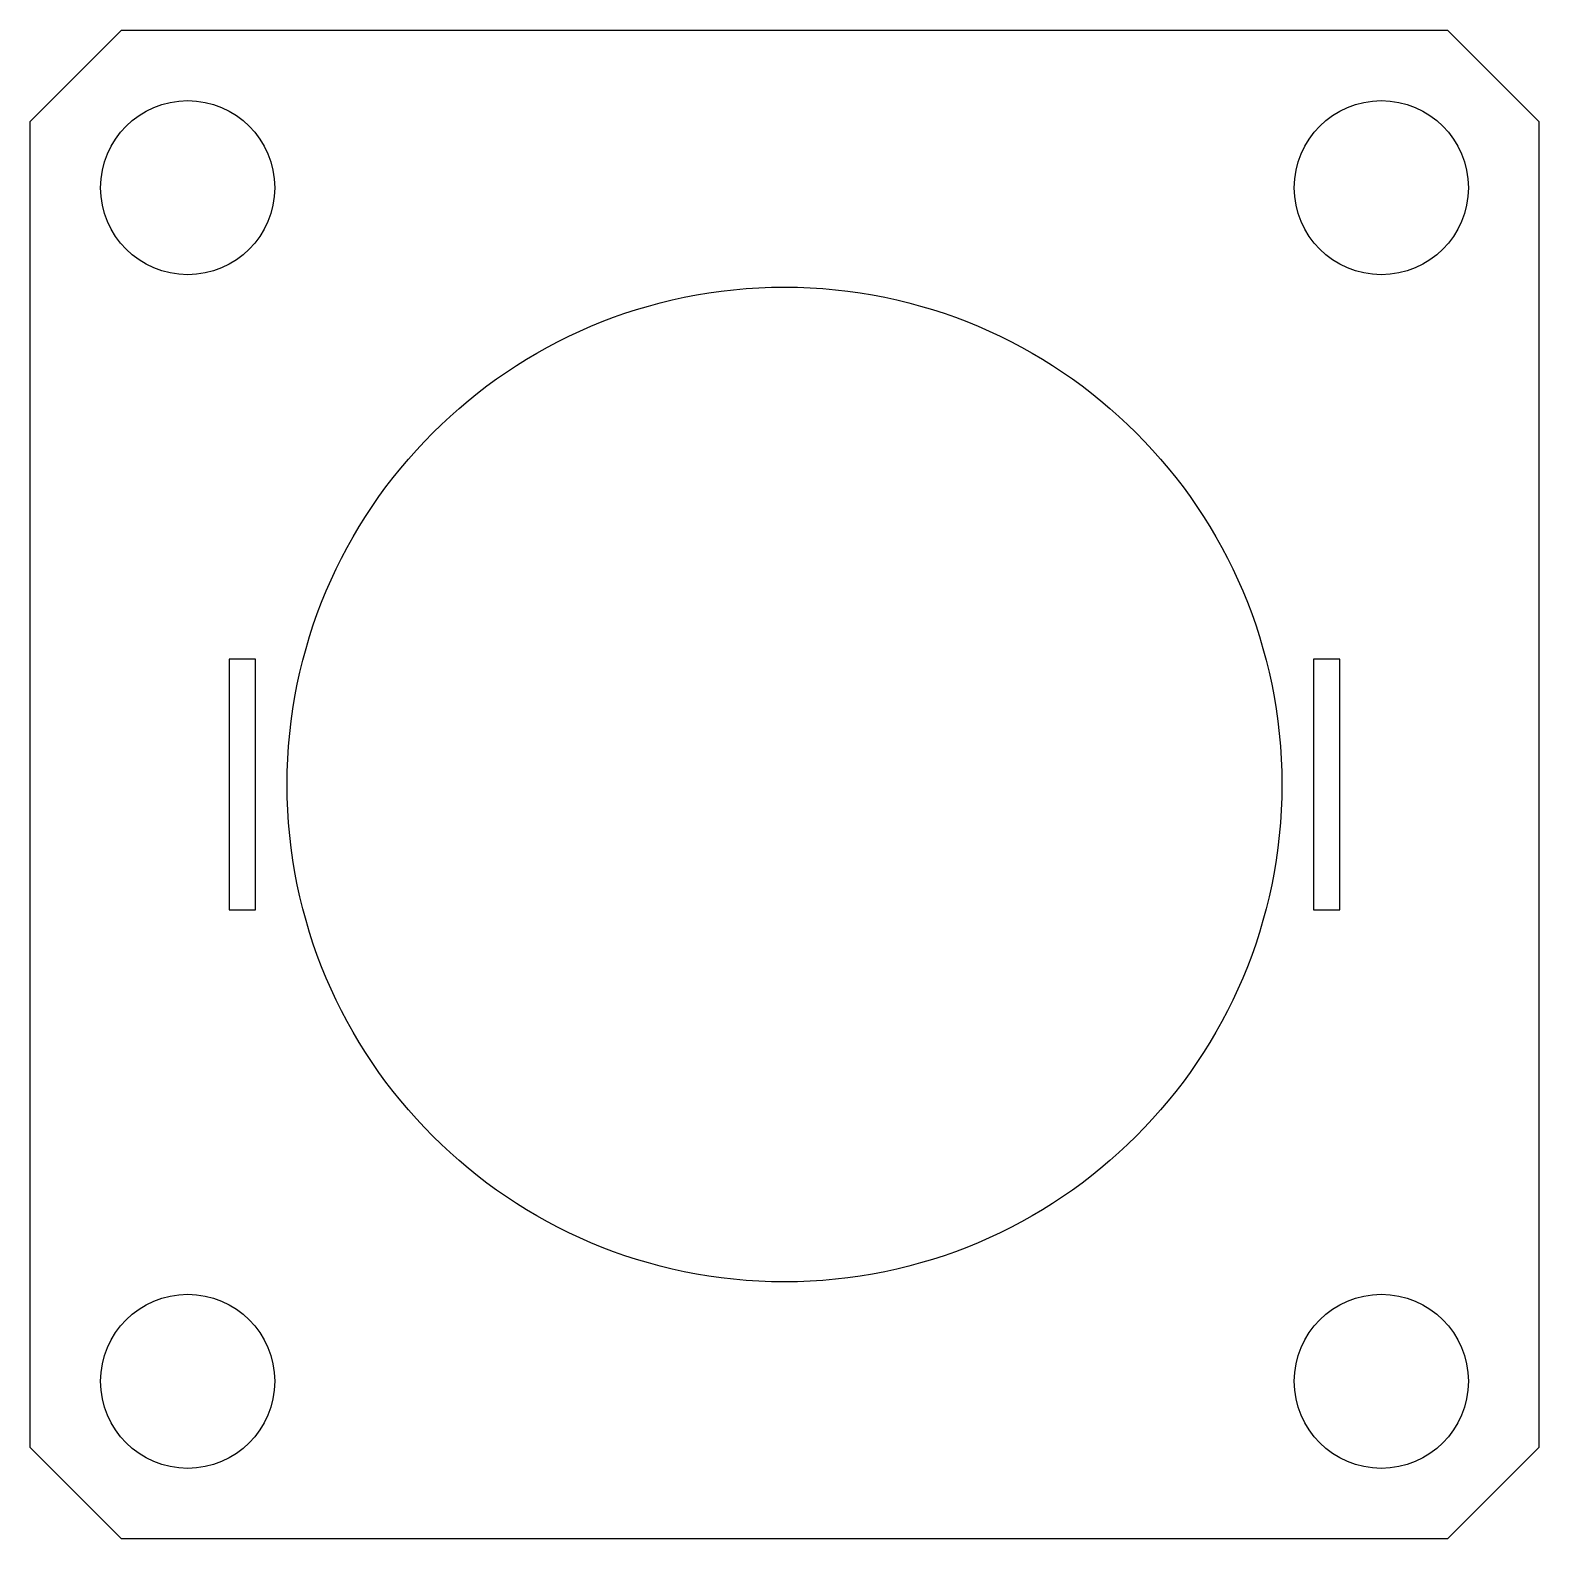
# Model space of a CAD drawing. Extents: x -45.5 to 45.5, y -45.5 to 45.5.
import ezdxf

# ---------------------------------------------------------------- set-up
doc = ezdxf.new("R2010")
doc.units = 0

msp = doc.modelspace()

# ---------------------------------------------------------------- linework, layer by layer
at = {"layer": '1'}
for points in [[(45.5, 40), (45.5, -40), (40, -45.5), (-40, -45.5), (-45.5, -40), (-45.5, 40), (-40, 45.5), (40, 45.5)], [(-31.9, 7.55), (-33.5, 7.55), (-33.5, -7.55), (-31.9, -7.55)], [(33.5, 7.55), (31.9, 7.55), (31.9, -7.55), (33.5, -7.55)]]:
    msp.add_lwpolyline(points, close=True, dxfattribs=at)
for centre, radius in [((-36, 36), 5.25), ((36, 36), 5.25), ((0, 0), 30), ((-36, -36), 5.25), ((36, -36), 5.25)]:
    msp.add_circle(centre, radius, dxfattribs=at)

doc.saveas('drawing.dxf')
